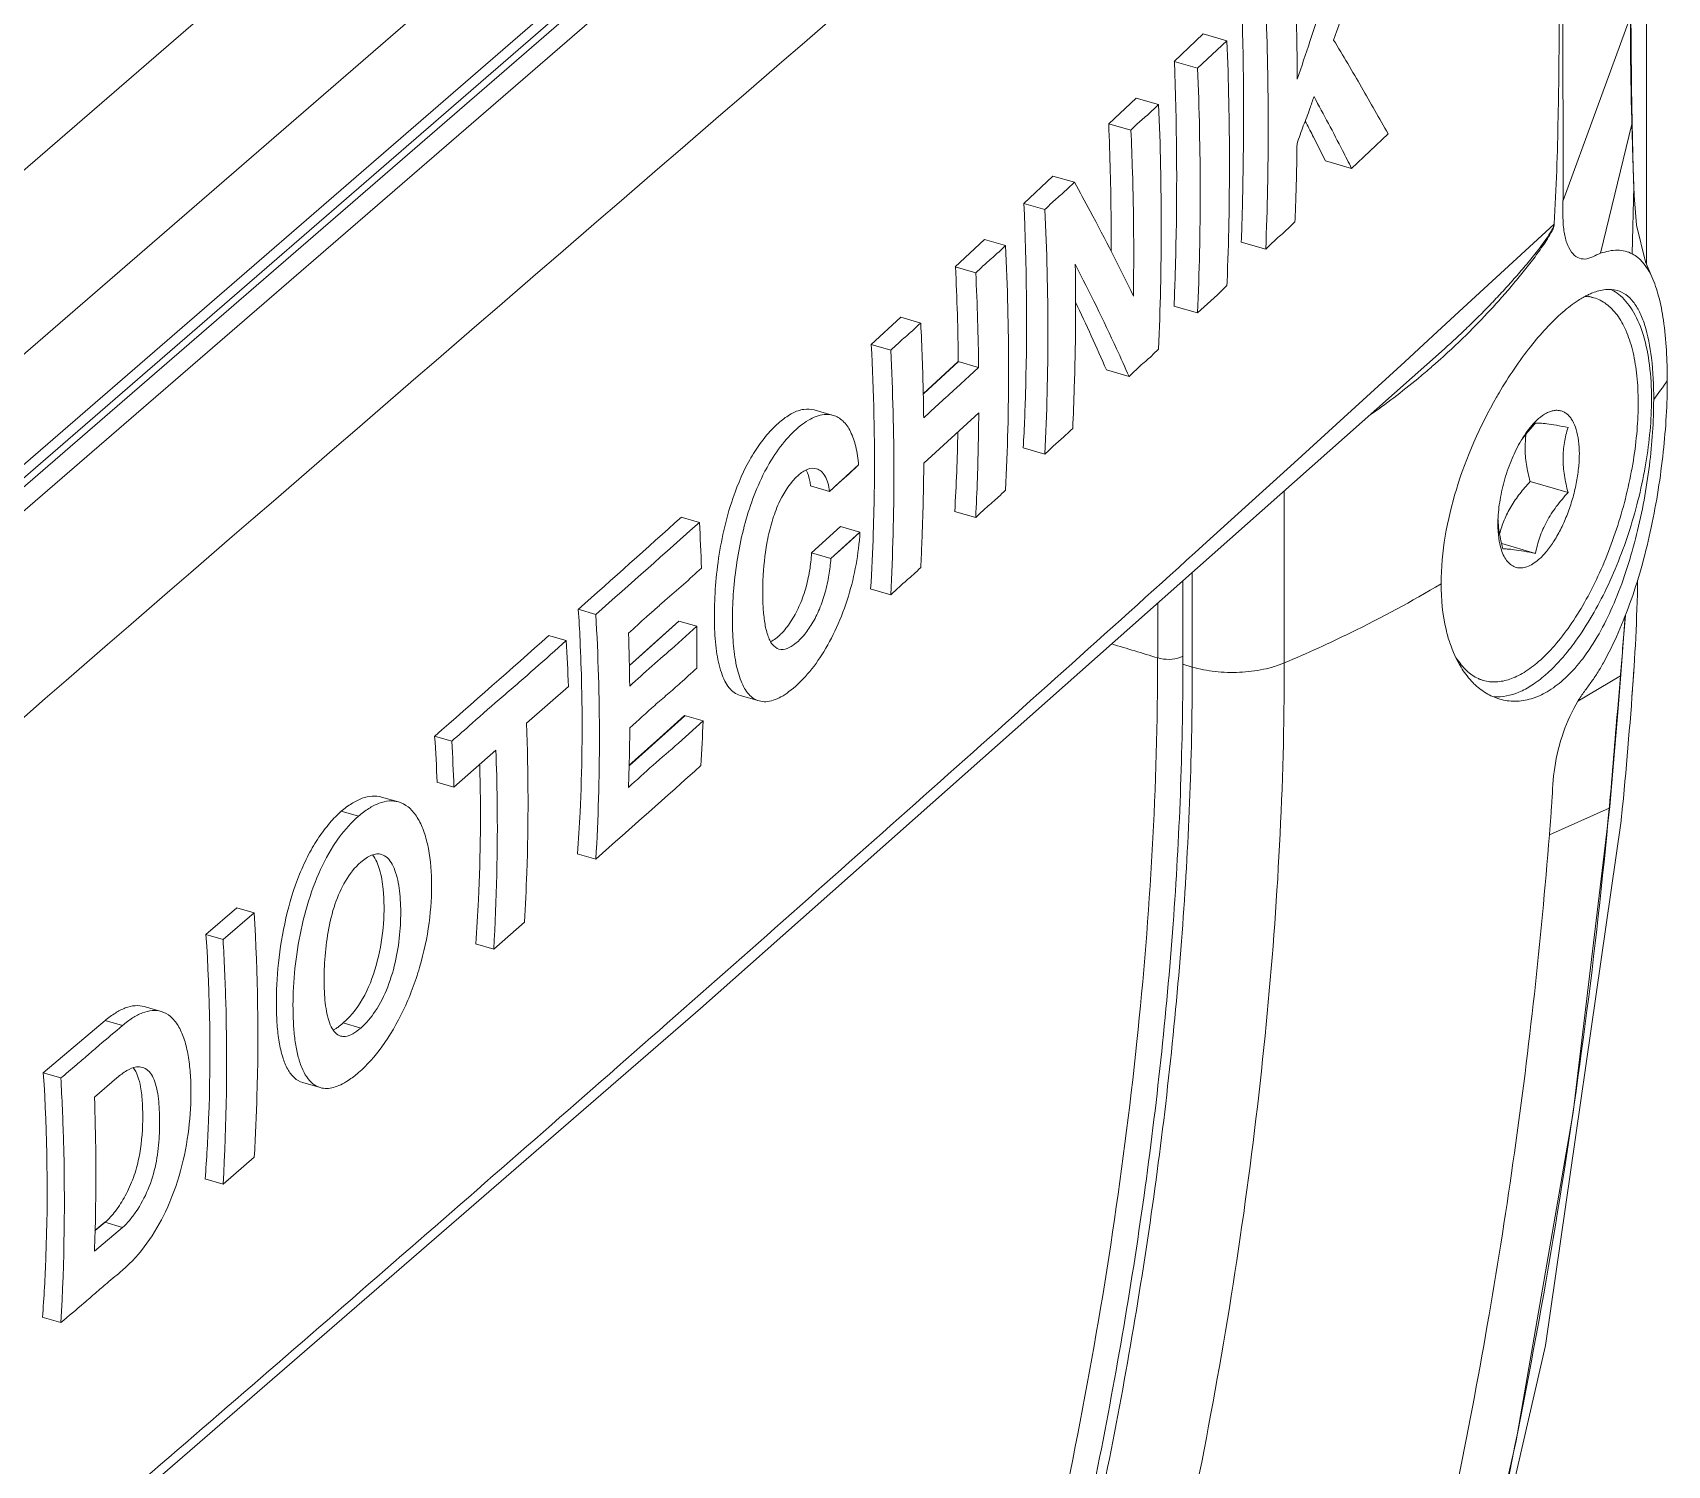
# Model space of a CAD drawing. Header units: millimetres. Extents: x 0 to 3564, y 0 to 2520.
# Drawn here: x 2891 to 2931.75, y 1989.96 to 2025.68 of the extents above; entities that cross this region are included whole.
import ezdxf

# ---------------------------------------------------------------- set-up
doc = ezdxf.new("R2010")
doc.units = ezdxf.units.MM
doc.layers.get('0').update_dxf_attribs({"lineweight": 13})

msp = doc.modelspace()

# ---------------------------------------------------------------- linework, layer by layer
for p, q in [((2931.229, 2047.418), (2931.229, 2019.907)), ((2929.147, 2021.492), (2929.14, 2041.398)), ((2866.907, 1996.985), (2916.775, 2040.172)), ((2919.396, 2039.695), (2866.907, 1994.238)), ((2866.907, 1993.906), (2919.638, 2039.572)), ((2919.422, 2039.157), (2866.907, 1993.677)), ((2866.907, 1993.075), (2919.954, 2039.016)), ((2866.907, 2001.573), (2910.038, 2038.925)), ((2930.827, 2026.077), (2929.147, 2021.492)), ((2919.457, 2024.96), (2920.178, 2025.645)), ((2920.038, 2024.792), (2920.769, 2025.474)), ((2920.178, 2025.645), (2920.769, 2025.474)), ((2919.457, 2024.96), (2920.038, 2024.792)), ((2917.825, 2023.408), (2918.504, 2024.049)), ((2918.504, 2024.049), (2919.065, 2023.887)), ((2917.825, 2023.408), (2918.376, 2023.249)), ((2930.862, 2023.4), (2930.082, 2020.177)), ((2930.861, 2023.441), (2930.862, 2023.4)), ((2930.868, 2023.441), (2930.862, 2023.4)), ((2930.862, 2023.4), (2930.877, 2022.88)), ((2922.928, 2023.073), (2922.906, 2023.116)), ((2922.928, 2023.073), (2922.906, 2023.116)), ((2923.229, 2022.481), (2922.928, 2023.073)), ((2923.877, 2022.293), (2924.787, 2023.153)), ((2923.229, 2022.481), (2923.877, 2022.293)), ((2915.708, 2021.422), (2916.434, 2022.101)), ((2916.434, 2022.101), (2916.968, 2021.947)), ((2930.909, 2021.844), (2930.872, 2020.163)), ((2930.909, 2021.851), (2930.909, 2021.844)), ((2930.909, 2021.844), (2930.916, 2021.615)), ((2915.708, 2021.422), (2916.233, 2021.271)), ((2928.926, 2020.907), (2926.453, 2018.623)), ((2913.996, 2019.838), (2914.731, 2020.52)), ((2914.731, 2020.52), (2915.251, 2020.37)), ((2921.122, 2020.458), (2921.738, 2020.281)), ((2913.996, 2019.838), (2914.508, 2019.69)), ((2920.769, 2019.374), (2920.532, 2019.145)), ((2920.769, 2019.374), (2920.772, 2019.464)), ((2920.769, 2019.374), (2920.773, 2019.464)), ((2919.446, 2018.863), (2920.038, 2018.692)), ((2920.532, 2019.145), (2920.038, 2018.692)), ((2929.915, 2019.068), (2929.785, 2019.105)), ((2911.899, 2017.903), (2912.638, 2018.583)), ((2912.638, 2018.583), (2913.137, 2018.439)), ((2926.453, 2018.623), (2925.904, 2018.119)), ((2925.904, 2018.119), (2925.202, 2017.474)), ((2907.65, 2001.348), (2926.193, 2017.797)), ((2911.899, 2017.903), (2912.39, 2017.761)), ((2926.193, 2017.797), (2926.202, 2017.805)), ((2913.201, 2016.673), (2914.068, 2017.477)), ((2913.207, 2016.671), (2914.074, 2017.475)), ((2914.581, 2017.329), (2914.02, 2016.816)), ((2914.068, 2017.477), (2914.581, 2017.329)), ((2917.765, 2017.268), (2918.329, 2017.105)), ((2925.202, 2017.474), (2922.443, 2014.953)), ((2910.957, 2016.136), (2910.485, 2016.272)), ((2913.214, 2014.948), (2914.584, 2016.199)), ((2928.538, 2016.055), (2928.444, 2015.967)), ((2915.693, 2015.327), (2916.233, 2015.171)), ((2911.59, 2014.899), (2910.864, 2014.242)), ((2922.443, 2014.953), (2920.876, 2013.529)), ((2910.864, 2014.242), (2910.39, 2014.379)), ((2929.272, 2014.211), (2928.326, 2014.484)), ((2922.199, 2014.254), (2922.199, 2009.964)), ((2907.166, 2013.601), (2907.622, 2013.469)), ((2913.981, 2013.743), (2914.508, 2013.59)), ((2920.876, 2013.529), (2920.173, 2012.892)), ((2910.419, 2012.705), (2911.138, 2013.364)), ((2910.898, 2012.567), (2911.624, 2013.224)), ((2911.624, 2013.224), (2911.138, 2013.364)), ((2910.419, 2012.705), (2910.898, 2012.567)), ((2928.46, 2012.696), (2927.618, 2012.939)), ((2919.671, 2012.012), (2919.671, 2009.929)), ((2919.907, 2009.861), (2919.907, 2012.22)), ((2911.881, 2011.808), (2912.39, 2011.661)), ((2919.044, 2011.455), (2919.044, 2010.09)), ((2904.597, 2011.301), (2905.04, 2011.173)), ((2906.27, 2010.247), (2907.112, 2011.005)), ((2906.554, 2010.509), (2907.106, 2011.007)), ((2907.106, 2011.007), (2907.555, 2010.877)), ((2930.586, 2009.675), (2930.699, 2011.142)), ((2903.862, 2010.648), (2904.302, 2010.521)), ((2907.005, 2010.379), (2907.555, 2010.877)), ((2905.876, 2009.901), (2906.554, 2010.509)), ((2905.882, 2009.899), (2906.27, 2010.247)), ((2919.61, 2010.104), (2919.678, 2010.136)), ((2919.671, 2009.929), (2919.907, 2009.861)), ((2904.356, 2009.379), (2903.315, 2008.46)), ((2927.161, 2009.527), (2927.031, 2009.564)), ((2930.576, 2009.64), (2929.517, 2009.01)), ((2930.586, 2009.675), (2930.576, 2009.64)), ((2930.579, 2009.675), (2930.576, 2009.64)), ((2908.635, 2009.154), (2909.109, 2009.017)), ((2906.35, 2007.834), (2907.255, 2008.648)), ((2907.249, 2008.65), (2907.713, 2008.517)), ((2907.1, 2007.963), (2907.713, 2008.517)), ((2901.017, 2008.137), (2901.449, 2008.012)), ((2902.549, 2007.787), (2901.503, 2006.87)), ((2905.877, 2007.41), (2906.35, 2007.834)), ((2905.871, 2007.412), (2906.018, 2007.544)), ((2930.406, 2007.461), (2930.312, 2006.382)), ((2901.079, 2006.992), (2901.503, 2006.87)), ((2900.124, 2006.499), (2899.702, 2006.62)), ((2898.693, 2006.265), (2899.124, 2006.141)), ((2930.298, 2006.345), (2928.806, 2005.677)), ((2930.301, 2006.383), (2930.298, 2006.345)), ((2930.312, 2006.382), (2930.298, 2006.345)), ((2904.577, 2005.207), (2905.04, 2005.073)), ((2895.317, 2003.192), (2896.096, 2003.861)), ((2895.748, 2003.068), (2896.526, 2003.737)), ((2896.096, 2003.861), (2896.526, 2003.737)), ((2903.261, 2003.502), (2902.495, 2002.829)), ((2895.317, 2003.192), (2895.748, 2003.068)), ((2902.04, 2002.961), (2902.495, 2002.829)), ((2894.21, 2001.272), (2893.785, 2001.395)), ((2891.264, 1999.743), (2892.809, 2001.052)), ((2892.809, 2001.052), (2893.245, 2000.925)), ((2898.488, 2000.81), (2898.565, 2000.849)), ((2898.745, 2000.987), (2899.182, 2000.861)), ((2891.264, 1999.743), (2891.705, 1999.616)), ((2893.104, 1999.618), (2892.544, 1999.141)), ((2897.734, 1999.502), (2898.173, 1999.375)), ((2896.526, 1997.637), (2895.748, 1996.968)), ((2895.296, 1997.098), (2895.748, 1996.968)), ((2892.557, 1995.811), (2892.801, 1996.019)), ((2892.562, 1995.809), (2892.807, 1996.017)), ((2893.244, 1995.891), (2892.801, 1996.019)), ((2892.544, 1995.295), (2893.244, 1995.891)), ((2891.243, 1993.649), (2891.705, 1993.516))]:
    msp.add_line(p, q)
for points in [[(2930.868, 2023.441), (2930.852, 2024.305), (2930.841, 2025.461), (2930.84, 2026.139)], [(2930.909, 2021.851), (2930.896, 2022.303), (2930.877, 2023.024), (2930.868, 2023.441)], [(2931.359, 2019.589), (2931.205, 2019.965), (2930.981, 2020.877), (2930.916, 2021.615)], [(2911.59, 2014.899), (2911.352, 2014.678), (2911.102, 2014.462), (2910.864, 2014.242)], [(2910.898, 2012.567), (2911.136, 2012.787), (2911.386, 2013.004), (2911.624, 2013.224)], [(2930.406, 2007.461), (2930.518, 2008.83), (2930.586, 2009.675)], [(2906.018, 2007.544), (2906.634, 2008.097), (2907.249, 2008.65)], [(2923.916, 1974.559), (2926.097, 1982.316), (2927.98, 1990.566), (2929.403, 1998.756), (2930.312, 2006.382)], [(2930.594, 2006.023), (2928.713, 1992.942), (2925.649, 1979.631)], [(2865.609, 1965.325), (2884.234, 1981.072), (2907.65, 2001.348)]]:
    msp.add_lwpolyline(points)
for centre, radius, start, end in [((2881.887, 2002.066), 46.105, 27.166, 27.6651), ((3279.026, 2033.235), 348.303, 181.70368, 181.87406), ((2855.78, 2016.897), 58.297, 0.56881, 2.8907), ((2852.369, 2016.6), 62.216, 0.67117, 2.84691), ((2930.508, 2017.621), 1.689, 111.7193, 115.4481), ((2871.617, 1997.253), 50.302, 23.447, 25.56), ((2930.688, 2017.252), 2.1, 116.7924, 119.6821), ((2929.651, 2018.137), 0.968, 82.0215, 86.7854), ((2930.594, 2017.437), 1.893, 115.405, 116.7648), ((2929.654, 2018.164), 0.941, 73.9237, 82.0262), ((2913.458, 2031.606), 18.908, 311.8901, 314.9694), ((2911.146, 2034.516), 22.494, 312.0187, 313.8931), ((2913.587, 2031.462), 18.714, 310.8363, 311.8873), ((2913.685, 2031.349), 18.565, 309.6322, 310.8366), ((2624.364, 2332.963), 428.776, 312.34981, 312.49613), ((2913.861, 2031.135), 18.288, 304.862, 309.6355), ((2921.634, 2023.784), 12.172, 323.4119, 326.176), ((2937.349, 2010.939), 11.363, 149.5588, 150.1628), ((2859.064, 2016.876), 55.012, 356.7323, 358.7906), ((2930.8, 2013.911), 3.135, 147.8013, 149.3987), ((2930.789, 2013.636), 3.273, 143.6375, 145.2022), ((2930.575, 2015.333), 2.374, 171.7879, 180.0181), ((2473.118, 2495.902), 648.86, 311.681493, 311.98597), ((2361.316, 2625.243), 820.194, 311.523055, 311.764431), ((2852.247, 2010.377), 55.461, 2.0153, 3.1957), ((2930.728, 2013.417), 3.205, 177.9963, 179.9752), ((2930.219, 2013.663), 2.696, 182.7697, 185.1941), ((2861.378, 2014.935), 50.607, 356.4547, 358.0418), ((2930.314, 2013.672), 2.791, 185.1881, 185.7294), ((2883.037, 2012.912), 47.978, 355.5105, 358.9413), ((2857.886, 2008.298), 46.814, 2.7329, 3.676), ((2576.323, 2039.52), 355.511, 355.1844, 355.42177), ((2467.189, 2502.58), 657.79, 311.26428, 311.594824), ((2851.961, 2008.763), 53.928, 0.6645, 2.0645), ((2854.188, 2010.263), 53.371, 359.5402, 0.6595), ((2850.311, 2007.415), 54.081, 2.0812, 3.2923), ((2858.95, 2008.347), 45.748, 1.3067, 2.736), ((2883.672, 1895.387), 120.032, 72.86138, 73.43288), ((2908.499, 2042.31), 35.128, 292.9555, 294.4638), ((2838.473, 2009.862), 81.434, 359.76387, 359.99928), ((2838.768, 2009.965), 83.432, 359.76387, 359.99928), ((2927.421, 2010.428), 0.938, 245.8872, 253.8828), ((2926.293, 2012.44), 3.679, 310.9106, 312.865), ((2795.32, 2019.4), 135.935, 354.50183, 355.92819), ((2945.943, 1959.017), 66.178, 130.76898, 131.65875), ((2837.226, 2081.195), 97.367, 311.26908, 311.66682), ((2853.925, 2008.764), 51.963, 357.9004, 359.5391), ((2856.566, 2010.348), 51.179, 356.7016, 357.9489), ((2856.114, 2005.147), 45.008, 2.348, 3.8068), ((2847.446, 2004.866), 54.094, 2.1228, 3.3339), ((2364.553, 2615.503), 815.322, 311.522332, 311.768786), ((2791.271, 2019.769), 140, 354.36511, 354.51025)]:
    msp.add_arc(centre, radius, start, end)
for points, knots in [([(2863.367, 1984.828), (2874.441, 1994.37), (2896.204, 2013.401), (2918.149, 2032.222), (2928.928, 2041.606)], [0, 0, 0, 0, 0.505642, 1, 1, 1, 1]), ([(2928.928, 2041.605), (2928.985, 2040.773), (2929.033, 2039.085), (2929.059, 2036.538), (2929.071, 2033.963), (2929.074, 2031.379), (2929.071, 2028.786), (2929.058, 2026.184), (2929.033, 2023.557), (2928.981, 2021.796), (2928.926, 2020.909)], [0, 0, 0, 0, 0.120909, 0.244622, 0.369128, 0.494023, 0.619216, 0.744796, 0.871119, 1, 1, 1, 1]), ([(2924.662, 2029.135), (2924.462, 2028.526), (2924.054, 2027.312), (2923.64, 2026.099), (2923.428, 2025.494)], [0, 0, 0, 0, 0.499804, 1, 1, 1, 1]), ([(2922.523, 2024.519), (2922.629, 2024.832), (2923.05, 2026.082), (2923.458, 2027.337), (2923.757, 2028.28)], [0, 0, 0, 0, 0.250157, 1, 1, 1, 1]), ([(2922.523, 2024.519), (2922.522, 2024.73), (2922.513, 2025.579), (2922.489, 2026.427), (2922.466, 2027.064)], [0, 0, 0, 0, 0.249146, 1, 1, 1, 1]), ([(2921.128, 2020.457), (2921.146, 2020.961), (2921.2, 2022.993), (2921.186, 2025.027), (2921.138, 2026.554)], [0, 0, 0, 0, 0.248269, 1, 1, 1, 1]), ([(2921.738, 2026.38), (2921.775, 2025.358), (2921.823, 2023.325), (2921.776, 2021.291), (2921.738, 2020.281)], [0, 0, 0, 0, 0.502894, 1, 1, 1, 1]), ([(2930.825, 2026.077), (2930.825, 2025.856), (2930.828, 2024.977), (2930.843, 2024.098), (2930.861, 2023.441)], [0, 0, 0, 0, 0.251288, 1, 1, 1, 1]), ([(2920.773, 2019.464), (2920.814, 2020.459), (2920.852, 2022.463), (2920.811, 2024.467), (2920.769, 2025.474)], [0, 0, 0, 0, 0.497061, 1, 1, 1, 1]), ([(2923.428, 2025.494), (2923.665, 2025.105), (2924.125, 2024.328), (2924.571, 2023.544), (2924.786, 2023.153)], [0, 0, 0, 0, 0.505551, 1, 1, 1, 1]), ([(2919.452, 2018.861), (2919.473, 2019.365), (2919.536, 2021.397), (2919.519, 2023.431), (2919.463, 2024.958)], [0, 0, 0, 0, 0.247991, 1, 1, 1, 1]), ([(2920.038, 2024.792), (2920.08, 2023.77), (2920.125, 2021.736), (2920.081, 2019.702), (2920.038, 2018.692)], [0, 0, 0, 0, 0.503081, 1, 1, 1, 1]), ([(2922.94, 2024.083), (2922.905, 2023.985), (2922.848, 2023.813), (2922.759, 2023.57), (2922.643, 2023.281), (2922.571, 2023.06), (2922.517, 2022.914)], [0, 0, 0, 0, 0.249725, 0.437291, 0.625153, 1, 1, 1, 1]), ([(2923.877, 2022.293), (2923.803, 2022.442), (2923.497, 2023.042), (2923.183, 2023.638), (2922.94, 2024.083)], [0, 0, 0, 0, 0.246991, 1, 1, 1, 1]), ([(2918.376, 2023.249), (2918.433, 2023.301), (2918.528, 2023.399), (2918.675, 2023.531), (2918.857, 2023.68), (2918.98, 2023.808), (2919.065, 2023.887)], [0, 0, 0, 0, 0.246681, 0.435696, 0.628167, 1, 1, 1, 1]), ([(2919.065, 2017.788), (2919.112, 2018.797), (2919.152, 2020.831), (2919.112, 2022.865), (2919.065, 2023.887)], [0, 0, 0, 0, 0.496831, 1, 1, 1, 1]), ([(2917.883, 2020.229), (2917.884, 2020.493), (2917.882, 2021.552), (2917.856, 2022.611), (2917.823, 2023.406)], [0, 0, 0, 0, 0.248727, 1, 1, 1, 1]), ([(2918.376, 2023.249), (2918.392, 2022.902), (2918.443, 2021.524), (2918.454, 2020.144), (2918.437, 2019.112)], [0, 0, 0, 0, 0.251664, 1, 1, 1, 1]), ([(2922.466, 2020.964), (2922.472, 2021.126), (2922.496, 2021.776), (2922.511, 2022.426), (2922.517, 2022.914)], [0, 0, 0, 0, 0.24934, 1, 1, 1, 1]), ([(2916.233, 2021.271), (2916.294, 2021.326), (2916.396, 2021.43), (2916.551, 2021.569), (2916.745, 2021.728), (2916.876, 2021.863), (2916.968, 2021.947)], [0, 0, 0, 0, 0.247032, 0.435889, 0.627826, 1, 1, 1, 1]), ([(2916.968, 2021.947), (2917.1, 2021.709), (2917.612, 2020.776), (2918.094, 2019.826), (2918.437, 2019.112)], [0, 0, 0, 0, 0.25571, 1, 1, 1, 1]), ([(2915.693, 2015.327), (2915.72, 2015.829), (2915.801, 2017.86), (2915.779, 2019.895), (2915.708, 2021.422)], [0, 0, 0, 0, 0.247461, 1, 1, 1, 1]), ([(2916.233, 2021.271), (2916.28, 2020.248), (2916.334, 2018.214), (2916.28, 2016.18), (2916.233, 2015.171)], [0, 0, 0, 0, 0.503489, 1, 1, 1, 1]), ([(2930.082, 2020.177), (2930.015, 2020.155), (2929.893, 2020.088), (2929.701, 2020.016), (2929.496, 2020.06), (2929.337, 2020.215), (2929.225, 2020.45), (2929.156, 2020.755), (2929.14, 2021.11), (2929.144, 2021.361), (2929.144, 2021.491)], [0, 0, 0, 0, 0.099898, 0.195442, 0.282315, 0.378842, 0.498598, 0.645488, 0.816925, 1, 1, 1, 1]), ([(2922.466, 2020.964), (2922.406, 2020.908), (2922.307, 2020.802), (2922.151, 2020.662), (2922.004, 2020.542), (2921.869, 2020.411), (2921.783, 2020.323), (2921.738, 2020.281)], [0, 0, 0, 0, 0.246091, 0.435397, 0.628717, 0.815313, 1, 1, 1, 1]), ([(2926.741, 2018.307), (2926.941, 2018.499), (2927.236, 2018.793), (2927.618, 2019.198), (2927.899, 2019.507), (2928.175, 2019.825), (2928.399, 2020.097), (2928.574, 2020.322), (2928.704, 2020.498), (2928.81, 2020.653), (2928.887, 2020.789), (2928.92, 2020.866), (2928.926, 2020.909)], [0, 0, 0, 0, 0.243881, 0.366036, 0.488499, 0.611493, 0.735479, 0.798188, 0.861857, 0.927647, 0.962527, 1, 1, 1, 1]), ([(2928.926, 2020.909), (2928.927, 2020.868), (2928.9, 2020.79), (2928.83, 2020.652), (2928.731, 2020.492), (2928.607, 2020.31), (2928.44, 2020.078), (2928.224, 2019.797), (2927.957, 2019.469), (2927.684, 2019.149), (2927.309, 2018.731), (2927.018, 2018.427), (2926.82, 2018.229)], [0, 0, 0, 0, 0.035316, 0.070061, 0.135876, 0.199532, 0.262206, 0.386175, 0.509304, 0.632086, 0.754733, 1, 1, 1, 1]), ([(2914.508, 2019.69), (2914.57, 2019.746), (2914.674, 2019.849), (2914.831, 2019.99), (2915.026, 2020.151), (2915.159, 2020.285), (2915.251, 2020.37)], [0, 0, 0, 0, 0.247316, 0.436045, 0.627553, 1, 1, 1, 1]), ([(2915.251, 2014.27), (2915.304, 2015.278), (2915.35, 2017.313), (2915.303, 2019.347), (2915.251, 2020.37)], [0, 0, 0, 0, 0.49645, 1, 1, 1, 1]), ([(2930.082, 2020.177), (2930.219, 2020.222), (2930.487, 2020.287), (2930.762, 2020.222), (2930.872, 2020.163)], [0, 0, 0, 0, 0.534903, 1, 1, 1, 1]), ([(2930.872, 2020.163), (2930.922, 2020.137), (2931.133, 2019.992), (2931.275, 2019.768), (2931.359, 2019.589)], [0, 0, 0, 0, 0.222485, 1, 1, 1, 1]), ([(2916.925, 2015.808), (2916.941, 2016.147), (2916.996, 2017.511), (2917.005, 2018.876), (2916.989, 2019.902)], [0, 0, 0, 0, 0.248296, 1, 1, 1, 1]), ([(2918.329, 2017.105), (2918.228, 2017.337), (2917.803, 2018.28), (2917.349, 2019.209), (2916.989, 2019.902)], [0, 0, 0, 0, 0.244572, 1, 1, 1, 1]), ([(2931.359, 2019.589), (2931.431, 2019.435), (2931.55, 2019.078), (2931.712, 2018.217), (2931.744, 2017.509), (2931.745, 2017.009)], [0, 0, 0, 0, 0.194554, 0.427943, 1, 1, 1, 1]), ([(2930.495, 2019.249), (2930.403, 2019.275), (2930.189, 2019.29), (2929.986, 2019.232), (2929.882, 2019.191)], [0, 0, 0, 0, 0.464576, 1, 1, 1, 1]), ([(2930.341, 2019.276), (2930.362, 2019.266), (2930.445, 2019.221), (2930.522, 2019.165), (2930.576, 2019.118)], [0, 0, 0, 0, 0.244608, 1, 1, 1, 1]), ([(2931.407, 2016.529), (2931.407, 2016.877), (2931.379, 2017.507), (2931.246, 2018.245), (2931.067, 2018.708), (2930.911, 2018.965), (2930.722, 2019.153), (2930.571, 2019.227), (2930.495, 2019.249)], [0, 0, 0, 0, 0.34557, 0.625416, 0.739162, 0.836726, 0.92162, 1, 1, 1, 1]), ([(2928.538, 2009.997), (2928.679, 2010.119), (2928.956, 2010.403), (2929.337, 2010.899), (2929.698, 2011.48), (2930.031, 2012.132), (2930.326, 2012.837), (2930.577, 2013.579), (2930.777, 2014.339), (2930.922, 2015.098), (2931.007, 2015.836), (2931.03, 2016.536), (2930.992, 2017.18), (2930.893, 2017.753), (2930.735, 2018.241), (2930.549, 2018.58), (2930.372, 2018.791), (2930.231, 2018.915), (2930.079, 2019.009), (2929.97, 2019.052), (2929.915, 2019.068)], [0, 0, 0, 0, 0.055389, 0.117513, 0.185555, 0.258364, 0.334559, 0.412612, 0.490921, 0.567873, 0.641908, 0.711592, 0.775692, 0.83327, 0.883822, 0.927484, 0.947071, 0.965448, 0.982954, 1, 1, 1, 1]), ([(2929.648, 2019.077), (2929.607, 2019.053), (2929.429, 2018.945), (2929.265, 2018.817), (2929.144, 2018.712)], [0, 0, 0, 0, 0.22986, 1, 1, 1, 1]), ([(2930.576, 2019.118), (2930.709, 2019.003), (2930.947, 2018.689), (2931.182, 2018.095), (2931.324, 2017.363), (2931.352, 2016.829), (2931.352, 2016.545)], [0, 0, 0, 0, 0.190924, 0.419826, 0.690626, 1, 1, 1, 1]), ([(2912.39, 2017.761), (2912.452, 2017.817), (2912.557, 2017.919), (2912.714, 2018.06), (2912.909, 2018.222), (2913.044, 2018.355), (2913.137, 2018.439)], [0, 0, 0, 0, 0.247663, 0.436234, 0.627218, 1, 1, 1, 1]), ([(2913.212, 2016.077), (2913.209, 2016.274), (2913.196, 2017.061), (2913.167, 2017.849), (2913.137, 2018.439)], [0, 0, 0, 0, 0.248941, 1, 1, 1, 1]), ([(2927.552, 2016.697), (2927.789, 2017.1), (2928.269, 2017.814), (2928.848, 2018.456), (2929.144, 2018.712)], [0, 0, 0, 0, 0.544471, 1, 1, 1, 1]), ([(2911.955, 2013.206), (2911.968, 2013.593), (2912.004, 2015.159), (2911.969, 2016.725), (2911.905, 2017.901)], [0, 0, 0, 0, 0.247598, 1, 1, 1, 1]), ([(2912.39, 2017.761), (2912.441, 2016.737), (2912.499, 2014.703), (2912.442, 2012.669), (2912.39, 2011.661)], [0, 0, 0, 0, 0.503806, 1, 1, 1, 1]), ([(2919.065, 2017.788), (2919.005, 2017.732), (2918.903, 2017.627), (2918.746, 2017.486), (2918.599, 2017.366), (2918.463, 2017.235), (2918.375, 2017.147), (2918.329, 2017.105)], [0, 0, 0, 0, 0.246658, 0.435714, 0.628167, 0.814901, 1, 1, 1, 1]), ([(2930.152, 2009.964), (2930.287, 2010.207), (2930.537, 2010.723), (2930.976, 2011.839), (2931.381, 2013.348), (2931.669, 2015.184), (2931.746, 2016.415), (2931.745, 2017.009)], [0, 0, 0, 0, 0.114353, 0.235624, 0.493414, 0.755519, 1, 1, 1, 1]), ([(2910.485, 2016.272), (2910.4, 2016.297), (2910.208, 2016.302), (2909.923, 2016.196), (2909.64, 2015.998), (2909.359, 2015.725), (2909.086, 2015.379), (2908.733, 2014.801), (2908.532, 2014.307), (2908.419, 2013.958)], [0, 0, 0, 0, 0.079164, 0.167934, 0.271084, 0.388804, 0.52107, 0.668383, 1, 1, 1, 1]), ([(2926.107, 2011.939), (2926.107, 2012.733), (2926.411, 2014.364), (2927.075, 2015.867), (2927.492, 2016.593)], [0, 0, 0, 0, 0.486932, 1, 1, 1, 1]), ([(2931.352, 2016.545), (2931.352, 2016.013), (2931.245, 2014.91), (2930.849, 2013.29), (2930.247, 2011.764), (2929.706, 2010.837), (2929.405, 2010.433)], [0, 0, 0, 0, 0.245273, 0.508389, 0.767138, 1, 1, 1, 1]), ([(2931.406, 2016.529), (2931.406, 2015.981), (2931.325, 2014.848), (2931.018, 2013.171), (2930.521, 2011.588), (2930.031, 2010.626), (2929.743, 2010.215)], [0, 0, 0, 0, 0.248665, 0.514593, 0.772254, 1, 1, 1, 1]), ([(2910.957, 2016.136), (2910.898, 2016.153), (2910.771, 2016.167), (2910.576, 2016.131), (2910.378, 2016.045), (2910.101, 2015.862), (2909.76, 2015.53), (2909.528, 2015.209), (2909.417, 2015.028)], [0, 0, 0, 0, 0.090818, 0.187305, 0.293679, 0.411746, 0.682418, 1, 1, 1, 1]), ([(2911.59, 2014.899), (2911.577, 2015.053), (2911.536, 2015.339), (2911.412, 2015.718), (2911.223, 2016.001), (2911.045, 2016.111), (2910.957, 2016.136)], [0, 0, 0, 0, 0.317269, 0.588902, 0.811489, 1, 1, 1, 1]), ([(2914.584, 2016.199), (2914.582, 2015.981), (2914.571, 2015.111), (2914.542, 2014.241), (2914.508, 2013.59)], [0, 0, 0, 0, 0.251188, 1, 1, 1, 1]), ([(2928.444, 2015.967), (2928.39, 2015.911), (2928.285, 2015.788), (2928.193, 2015.654), (2928.148, 2015.582)], [0, 0, 0, 0, 0.475902, 1, 1, 1, 1]), ([(2928.46, 2015.943), (2928.433, 2015.914), (2928.326, 2015.796), (2928.225, 2015.672), (2928.154, 2015.576)], [0, 0, 0, 0, 0.251913, 1, 1, 1, 1]), ([(2929.272, 2015.835), (2929.175, 2015.853), (2928.998, 2015.886), (2928.764, 2015.924), (2928.591, 2015.944), (2928.497, 2015.946), (2928.46, 2015.943)], [0, 0, 0, 0, 0.362378, 0.657216, 0.867117, 1, 1, 1, 1]), ([(2929.553, 2015.176), (2929.553, 2015.285), (2929.542, 2015.49), (2929.488, 2015.77), (2929.409, 2015.968), (2929.326, 2016.091), (2929.259, 2016.163), (2929.184, 2016.216), (2929.103, 2016.25), (2929.015, 2016.265), (2928.924, 2016.26), (2928.829, 2016.236), (2928.693, 2016.176), (2928.599, 2016.108), (2928.538, 2016.055)], [0, 0, 0, 0, 0.176288, 0.330451, 0.46086, 0.51777, 0.569983, 0.618684, 0.665488, 0.712273, 0.760914, 0.81303, 0.86984, 1, 1, 1, 1]), ([(2916.925, 2015.808), (2916.868, 2015.756), (2916.772, 2015.659), (2916.625, 2015.527), (2916.443, 2015.377), (2916.319, 2015.25), (2916.233, 2015.171)], [0, 0, 0, 0, 0.247012, 0.43591, 0.627833, 1, 1, 1, 1]), ([(2928.102, 2015.507), (2928.017, 2015.363), (2927.863, 2015.052), (2927.687, 2014.556), (2927.569, 2014.044), (2927.531, 2013.698), (2927.525, 2013.529)], [0, 0, 0, 0, 0.242182, 0.499274, 0.756721, 1, 1, 1, 1]), ([(2929.272, 2015.835), (2929.234, 2015.712), (2929.169, 2015.456), (2929.147, 2015.193), (2929.147, 2015.059)], [0, 0, 0, 0, 0.489926, 1, 1, 1, 1]), ([(2928.201, 2015.332), (2928.201, 2015.192), (2928.226, 2014.905), (2928.289, 2014.625), (2928.326, 2014.484)], [0, 0, 0, 0, 0.490548, 1, 1, 1, 1]), ([(2928.538, 2012.54), (2928.61, 2012.602), (2928.75, 2012.751), (2928.938, 2013.016), (2929.11, 2013.329), (2929.262, 2013.678), (2929.387, 2014.05), (2929.48, 2014.432), (2929.538, 2014.808), (2929.553, 2015.056), (2929.553, 2015.176)], [0, 0, 0, 0, 0.09859, 0.211371, 0.335842, 0.468575, 0.605586, 0.742619, 0.875421, 1, 1, 1, 1]), ([(2909.417, 2015.028), (2909.341, 2014.904), (2909.039, 2014.353), (2908.834, 2013.752), (2908.717, 2013.283)], [0, 0, 0, 0, 0.231507, 1, 1, 1, 1]), ([(2910.539, 2014.805), (2910.469, 2014.826), (2910.294, 2014.806), (2910.158, 2014.707), (2910.09, 2014.646)], [0, 0, 0, 0, 0.441409, 1, 1, 1, 1]), ([(2910.39, 2014.379), (2910.386, 2014.417), (2910.368, 2014.55), (2910.33, 2014.684), (2910.28, 2014.766)], [0, 0, 0, 0, 0.286867, 1, 1, 1, 1]), ([(2910.864, 2014.242), (2910.857, 2014.314), (2910.833, 2014.447), (2910.763, 2014.619), (2910.666, 2014.745), (2910.581, 2014.793), (2910.539, 2014.805)], [0, 0, 0, 0, 0.319164, 0.586329, 0.807652, 1, 1, 1, 1]), ([(2913.137, 2012.339), (2913.148, 2012.556), (2913.189, 2013.425), (2913.21, 2014.294), (2913.214, 2014.948)], [0, 0, 0, 0, 0.248799, 1, 1, 1, 1]), ([(2929.147, 2015.059), (2929.147, 2014.919), (2929.172, 2014.632), (2929.235, 2014.352), (2929.272, 2014.211)], [0, 0, 0, 0, 0.49054, 1, 1, 1, 1]), ([(2910.09, 2014.646), (2909.894, 2014.47), (2909.651, 2014.105), (2909.442, 2013.551), (2909.36, 2013.23), (2909.326, 2013.066)], [0, 0, 0, 0, 0.443708, 0.716928, 1, 1, 1, 1]), ([(2915.251, 2014.27), (2915.19, 2014.214), (2915.086, 2014.111), (2914.929, 2013.97), (2914.734, 2013.809), (2914.601, 2013.675), (2914.508, 2013.59)], [0, 0, 0, 0, 0.247291, 0.436063, 0.627562, 1, 1, 1, 1]), ([(2928.326, 2014.484), (2928.237, 2014.387), (2928.066, 2014.19), (2927.846, 2013.871), (2927.676, 2013.534), (2927.597, 2013.298), (2927.565, 2013.181)], [0, 0, 0, 0, 0.259381, 0.513343, 0.76018, 1, 1, 1, 1]), ([(2908.419, 2013.958), (2908.335, 2013.699), (2908.198, 2013.174), (2908.064, 2012.386), (2907.998, 2011.624), (2907.987, 2010.914), (2908.031, 2010.283), (2908.125, 2009.819), (2908.247, 2009.518), (2908.353, 2009.346), (2908.481, 2009.219), (2908.583, 2009.169), (2908.635, 2009.154)], [0, 0, 0, 0, 0.161499, 0.321375, 0.473719, 0.615149, 0.742036, 0.849136, 0.894259, 0.93369, 0.968243, 1, 1, 1, 1]), ([(2928.46, 2012.696), (2928.489, 2012.832), (2928.542, 2013.035), (2928.644, 2013.297), (2928.771, 2013.559), (2928.974, 2013.872), (2929.169, 2014.1), (2929.272, 2014.211)], [0, 0, 0, 0, 0.238591, 0.360573, 0.484672, 0.738998, 1, 1, 1, 1]), ([(2908.717, 2013.283), (2908.599, 2012.81), (2908.485, 2012.1), (2908.438, 2011.175), (2908.45, 2010.55), (2908.512, 2009.996), (2908.617, 2009.593), (2908.739, 2009.334), (2908.843, 2009.185), (2908.966, 2009.075), (2909.061, 2009.031), (2909.109, 2009.017)], [0, 0, 0, 0, 0.325045, 0.476247, 0.61615, 0.741028, 0.846555, 0.891481, 0.931273, 0.966821, 1, 1, 1, 1]), ([(2909.109, 2009.017), (2909.164, 2009.001), (2909.284, 2008.989), (2909.471, 2009.028), (2909.665, 2009.117), (2909.945, 2009.303), (2910.303, 2009.643), (2910.704, 2010.182), (2911.064, 2010.856), (2911.442, 2011.868), (2911.591, 2012.684), (2911.624, 2013.224)], [0, 0, 0, 0, 0.032243, 0.067499, 0.107501, 0.152773, 0.258672, 0.386239, 0.533603, 0.692188, 1, 1, 1, 1]), ([(2909.326, 2013.066), (2909.266, 2012.767), (2909.213, 2012.321), (2909.195, 2011.741), (2909.205, 2011.344), (2909.242, 2010.983), (2909.299, 2010.712), (2909.371, 2010.532), (2909.449, 2010.4), (2909.54, 2010.326), (2909.604, 2010.308)], [0, 0, 0, 0, 0.316782, 0.464085, 0.602468, 0.729284, 0.840379, 0.888197, 0.930197, 1, 1, 1, 1]), ([(2927.523, 2013.418), (2927.523, 2013.304), (2927.535, 2013.09), (2927.578, 2012.88), (2927.609, 2012.786)], [0, 0, 0, 0, 0.535787, 1, 1, 1, 1]), ([(2927.649, 2012.805), (2927.635, 2012.854), (2927.587, 2013.047), (2927.551, 2013.245), (2927.536, 2013.393)], [0, 0, 0, 0, 0.254105, 1, 1, 1, 1]), ([(2920.173, 2012.892), (2915.819, 2008.952), (2907.058, 2001.147), (2893.8, 1989.608), (2880.463, 1978.209), (2871.478, 1970.739), (2866.955, 1967.046)], [0, 0, 0, 0, 0.250755, 0.501046, 0.750609, 1, 1, 1, 1]), ([(2909.895, 2010.99), (2909.974, 2011.11), (2910.118, 2011.374), (2910.247, 2011.73), (2910.325, 2012.033), (2910.387, 2012.331), (2910.407, 2012.557), (2910.419, 2012.705)], [0, 0, 0, 0, 0.23721, 0.495565, 0.625673, 0.753476, 1, 1, 1, 1]), ([(2927.609, 2012.786), (2927.627, 2012.729), (2927.669, 2012.625), (2927.755, 2012.491), (2927.859, 2012.394), (2927.981, 2012.338), (2928.116, 2012.326), (2928.256, 2012.358), (2928.401, 2012.431), (2928.492, 2012.5), (2928.538, 2012.54)], [0, 0, 0, 0, 0.14764, 0.276666, 0.39071, 0.496421, 0.60275, 0.718438, 0.849812, 1, 1, 1, 1]), ([(2927.649, 2012.805), (2927.685, 2012.807), (2927.779, 2012.805), (2927.952, 2012.785), (2928.186, 2012.747), (2928.363, 2012.714), (2928.46, 2012.696)], [0, 0, 0, 0, 0.132882, 0.342783, 0.637622, 1, 1, 1, 1]), ([(2907.674, 2012.328), (2907.523, 2012.193), (2907.226, 2011.916), (2906.841, 2011.583), (2906.531, 2011.317), (2906.227, 2011.046), (2906.005, 2010.84), (2905.854, 2010.706)], [0, 0, 0, 0, 0.248577, 0.500024, 0.626326, 0.751365, 1, 1, 1, 1]), ([(2909.604, 2010.308), (2909.738, 2010.269), (2909.989, 2010.405), (2910.236, 2010.651), (2910.443, 2010.95), (2910.627, 2011.312), (2910.764, 2011.722), (2910.853, 2012.145), (2910.887, 2012.428), (2910.898, 2012.567)], [0, 0, 0, 0, 0.149851, 0.256902, 0.386959, 0.535297, 0.693635, 0.850317, 1, 1, 1, 1]), ([(2913.137, 2012.34), (2913.075, 2012.284), (2912.97, 2012.181), (2912.812, 2012.041), (2912.618, 2011.879), (2912.483, 2011.745), (2912.39, 2011.661)], [0, 0, 0, 0, 0.247638, 0.436253, 0.627227, 1, 1, 1, 1]), ([(2923.046, 2010.336), (2923.317, 2010.459), (2924.359, 2010.95), (2925.375, 2011.498), (2926.107, 2011.939)], [0, 0, 0, 0, 0.258102, 1, 1, 1, 1]), ([(2926.327, 2010.461), (2926.29, 2010.57), (2926.154, 2011.052), (2926.107, 2011.555), (2926.107, 2011.939)], [0, 0, 0, 0, 0.231522, 1, 1, 1, 1]), ([(2905.04, 2011.173), (2905.098, 2010.149), (2905.159, 2008.115), (2905.099, 2006.08), (2905.04, 2005.073)], [0, 0, 0, 0, 0.50419, 1, 1, 1, 1]), ([(2909.396, 2010.489), (2909.488, 2010.538), (2909.677, 2010.689), (2909.822, 2010.878), (2909.895, 2010.99)], [0, 0, 0, 0, 0.438072, 1, 1, 1, 1]), ([(2902.728, 2009.137), (2902.994, 2009.366), (2903.523, 2009.821), (2904.041, 2010.29), (2904.302, 2010.521)], [0, 0, 0, 0, 0.501949, 1, 1, 1, 1]), ([(2905.885, 2009.388), (2906.07, 2009.553), (2906.433, 2009.894), (2906.817, 2010.213), (2907.005, 2010.379)], [0, 0, 0, 0, 0.496575, 1, 1, 1, 1]), ([(2926.72, 2009.686), (2926.68, 2009.74), (2926.517, 2009.982), (2926.398, 2010.25), (2926.327, 2010.461)], [0, 0, 0, 0, 0.234562, 1, 1, 1, 1]), ([(2929.405, 2010.433), (2929.356, 2010.367), (2929.168, 2010.125), (2928.961, 2009.897), (2928.796, 2009.744)], [0, 0, 0, 0, 0.265917, 1, 1, 1, 1]), ([(2929.743, 2010.215), (2929.697, 2010.149), (2929.516, 2009.906), (2929.31, 2009.68), (2929.143, 2009.533)], [0, 0, 0, 0, 0.265998, 1, 1, 1, 1]), ([(2919.671, 2009.929), (2919.671, 2007.77), (2919.495, 2003.339), (2918.764, 1996.591), (2917.569, 1989.662), (2915.933, 1982.677), (2913.884, 1975.761), (2911.459, 1969.036), (2908.701, 1962.623), (2905.659, 1956.636), (2902.388, 1951.181), (2898.946, 1946.353), (2895.393, 1942.237), (2891.788, 1938.901), (2888.185, 1936.404), (2884.637, 1934.791), (2881.696, 1934.217), (2879.485, 1934.277), (2878.435, 1934.467), (2877.927, 1934.6)], [0, 0, 0, 0, 0.069479, 0.142599, 0.218345, 0.295649, 0.373382, 0.450412, 0.525621, 0.597945, 0.66641, 0.73017, 0.788559, 0.84115, 0.887857, 0.929064, 0.965806, 0.983089, 1, 1, 1, 1]), ([(2919.043, 2010.089), (2919.043, 2006.896), (2918.658, 2000.295), (2917.115, 1990.29), (2914.638, 1980.147), (2911.319, 1970.248), (2907.286, 1960.968), (2903.37, 1953.881), (2899.98, 1948.826), (2897.42, 1945.484), (2894.81, 1942.537), (2892.981, 1940.784), (2892.061, 1939.988)], [0, 0, 0, 0, 0.124565, 0.257342, 0.394358, 0.53135, 0.664065, 0.788519, 0.84657, 0.901337, 0.952555, 1, 1, 1, 1]), ([(2907.557, 2009.834), (2907.419, 2009.711), (2907.18, 2009.489), (2906.829, 2009.181), (2906.401, 2008.819), (2906.095, 2008.531), (2905.887, 2008.346)], [0, 0, 0, 0, 0.248573, 0.436771, 0.626338, 1, 1, 1, 1]), ([(2919.044, 2010.09), (2919.136, 2010.061), (2919.329, 2010.04), (2919.522, 2010.07), (2919.61, 2010.104)], [0, 0, 0, 0, 0.506016, 1, 1, 1, 1]), ([(2919.906, 2009.861), (2920.092, 2009.807), (2920.484, 2009.734), (2921.082, 2009.716), (2921.664, 2009.785), (2922.032, 2009.893), (2922.199, 2009.964)], [0, 0, 0, 0, 0.248727, 0.510249, 0.766417, 1, 1, 1, 1]), ([(2926.492, 2010.089), (2926.528, 2010.029), (2926.604, 2009.918), (2926.736, 2009.772), (2926.88, 2009.655), (2926.984, 2009.596), (2927.038, 2009.572)], [0, 0, 0, 0, 0.274174, 0.529636, 0.769991, 1, 1, 1, 1]), ([(2927.161, 2009.527), (2927.211, 2009.512), (2927.317, 2009.491), (2927.54, 2009.485), (2927.772, 2009.535), (2928, 2009.63), (2928.248, 2009.766), (2928.424, 2009.899), (2928.538, 2009.997)], [0, 0, 0, 0, 0.104628, 0.211653, 0.440747, 0.566663, 0.701515, 1, 1, 1, 1]), ([(2929.517, 2009.01), (2929.568, 2009.094), (2929.674, 2009.251), (2929.845, 2009.477), (2930.007, 2009.711), (2930.104, 2009.878), (2930.152, 2009.964)], [0, 0, 0, 0, 0.256097, 0.496243, 0.740848, 1, 1, 1, 1]), ([(2922.199, 2009.621), (2922.187, 2006.633), (2921.836, 2000.471), (2920.478, 1991.121), (2918.31, 1981.605), (2915.399, 1972.227), (2911.838, 1963.281), (2907.739, 1955.05), (2903.893, 1948.852), (2900.632, 1944.485), (2898.198, 1941.622), (2895.735, 1939.112), (2893.26, 1936.976), (2890.793, 1935.228), (2888.351, 1933.885), (2885.952, 1932.957), (2883.61, 1932.457), (2881.347, 1932.394), (2879.184, 1932.776), (2877.149, 1933.601), (2875.266, 1934.855), (2873.549, 1936.521), (2872.011, 1938.58), (2870.658, 1941.014), (2869.5, 1943.804), (2868.543, 1946.927), (2868.06, 1949.135), (2867.85, 1950.287)], [0, 0, 0, 0, 0.076465, 0.157645, 0.241524, 0.325929, 0.408671, 0.487642, 0.560938, 0.594967, 0.627031, 0.657019, 0.684869, 0.710582, 0.734236, 0.756007, 0.776187, 0.795201, 0.813591, 0.831977, 0.850979, 0.871144, 0.892894, 0.916525, 0.942214, 0.97004, 1, 1, 1, 1]), ([(2877.93, 1934.596), (2878.435, 1934.451), (2879.479, 1934.236), (2881.679, 1934.127), (2884.614, 1934.64), (2888.163, 1936.189), (2891.768, 1938.628), (2895.38, 1941.911), (2898.944, 1945.982), (2902.4, 1950.772), (2905.689, 1956.196), (2908.751, 1962.161), (2911.533, 1968.56), (2913.983, 1975.279), (2916.059, 1982.197), (2917.723, 1989.192), (2918.945, 1996.137), (2919.703, 2002.908), (2919.897, 2007.358), (2919.906, 2009.526)], [0, 0, 0, 0, 0.016924, 0.034174, 0.070738, 0.111676, 0.158085, 0.210392, 0.268537, 0.332113, 0.400462, 0.472745, 0.547989, 0.62513, 0.703046, 0.780599, 0.856652, 0.930128, 1, 1, 1, 1]), ([(2904.583, 2005.205), (2904.608, 2005.55), (2904.693, 2006.943), (2904.71, 2008.34), (2904.686, 2009.39)], [0, 0, 0, 0, 0.247744, 1, 1, 1, 1]), ([(2926.919, 2009.455), (2926.902, 2009.472), (2926.831, 2009.545), (2926.766, 2009.624), (2926.72, 2009.686)], [0, 0, 0, 0, 0.244135, 1, 1, 1, 1]), ([(2927.568, 2009.061), (2927.449, 2009.095), (2927.213, 2009.201), (2927.012, 2009.362), (2926.919, 2009.455)], [0, 0, 0, 0, 0.485024, 1, 1, 1, 1]), ([(2928.702, 2009.66), (2928.597, 2009.569), (2928.387, 2009.408), (2927.974, 2009.18), (2927.632, 2009.104), (2927.423, 2009.122)], [0, 0, 0, 0, 0.29415, 0.556515, 1, 1, 1, 1]), ([(2929.143, 2009.533), (2929.022, 2009.426), (2928.774, 2009.241), (2928.368, 2009.057), (2927.958, 2008.989), (2927.692, 2009.025), (2927.568, 2009.061)], [0, 0, 0, 0, 0.282968, 0.538196, 0.773252, 1, 1, 1, 1]), ([(2930.576, 2009.64), (2930.553, 2009.37), (2930.463, 2008.284), (2930.376, 2007.198), (2930.301, 2006.383)], [0, 0, 0, 0, 0.248748, 1, 1, 1, 1]), ([(2929.517, 2009.01), (2929.37, 2008.766), (2929.128, 2008.227), (2928.913, 2007.379), (2928.878, 2006.656), (2928.841, 2006.095), (2928.817, 2005.817), (2928.806, 2005.676)], [0, 0, 0, 0, 0.248091, 0.510881, 0.756438, 0.877556, 1, 1, 1, 1]), ([(2903.261, 2003.502), (2903.285, 2003.91), (2903.363, 2005.562), (2903.36, 2007.217), (2903.315, 2008.46)], [0, 0, 0, 0, 0.247437, 1, 1, 1, 1]), ([(2902.549, 2007.787), (2902.565, 2007.37), (2902.606, 2005.717), (2902.569, 2004.062), (2902.495, 2002.829)], [0, 0, 0, 0, 0.252644, 1, 1, 1, 1]), ([(2905.854, 2006.86), (2906.06, 2007.043), (2906.464, 2007.423), (2906.89, 2007.778), (2907.1, 2007.963)], [0, 0, 0, 0, 0.496588, 1, 1, 1, 1]), ([(2902.046, 2002.958), (2902.074, 2003.325), (2902.166, 2004.81), (2902.178, 2006.299), (2902.145, 2007.417)], [0, 0, 0, 0, 0.24752, 1, 1, 1, 1]), ([(2898.693, 2006.265), (2898.776, 2006.336), (2898.942, 2006.457), (2899.2, 2006.595), (2899.457, 2006.658), (2899.626, 2006.642), (2899.702, 2006.62)], [0, 0, 0, 0, 0.293748, 0.553876, 0.785256, 1, 1, 1, 1]), ([(2899.124, 2006.141), (2899.205, 2006.211), (2899.367, 2006.336), (2899.624, 2006.472), (2899.88, 2006.536), (2900.048, 2006.521), (2900.124, 2006.499)], [0, 0, 0, 0, 0.292459, 0.553329, 0.785384, 1, 1, 1, 1]), ([(2897.734, 1999.502), (2897.658, 1999.524), (2897.506, 1999.613), (2897.342, 1999.844), (2897.221, 2000.151), (2897.137, 2000.526), (2897.089, 2000.958), (2897.067, 2001.614), (2897.112, 2002.505), (2897.292, 2003.607), (2897.565, 2004.515), (2897.868, 2005.179), (2898.12, 2005.61), (2898.397, 2005.968), (2898.592, 2006.177), (2898.693, 2006.265)], [0, 0, 0, 0, 0.031981, 0.068907, 0.113345, 0.165522, 0.224742, 0.289714, 0.432497, 0.587172, 0.742908, 0.816223, 0.883994, 0.945376, 1, 1, 1, 1]), ([(2898.503, 2005.408), (2898.55, 2005.482), (2898.732, 2005.746), (2898.948, 2005.988), (2899.124, 2006.141)], [0, 0, 0, 0, 0.273019, 1, 1, 1, 1]), ([(2900.124, 2006.499), (2900.211, 2006.474), (2900.384, 2006.379), (2900.587, 2006.139), (2900.743, 2005.821), (2900.9, 2005.283), (2900.971, 2004.49), (2900.908, 2003.453), (2900.674, 2002.361), (2900.282, 2001.314), (2899.767, 2000.424), (2899.341, 1999.939), (2899.123, 1999.749)], [0, 0, 0, 0, 0.036181, 0.076758, 0.123625, 0.176926, 0.299952, 0.439496, 0.59094, 0.744517, 0.884671, 1, 1, 1, 1]), ([(2930.298, 2006.346), (2929.969, 2002.752), (2929.01, 1995.467), (2927.536, 1988.269), (2926.665, 1984.64)], [0, 0, 0, 0, 0.491613, 1, 1, 1, 1]), ([(2898.173, 1999.375), (2898.107, 1999.394), (2897.975, 1999.465), (2897.819, 1999.645), (2897.698, 1999.888), (2897.605, 2000.184), (2897.541, 2000.528), (2897.489, 2001.058), (2897.487, 2001.788), (2897.57, 2002.716), (2897.758, 2003.673), (2898.055, 2004.589), (2898.34, 2005.155), (2898.503, 2005.408)], [0, 0, 0, 0, 0.032028, 0.067734, 0.109433, 0.157675, 0.212215, 0.272372, 0.405678, 0.55201, 0.706397, 0.859728, 1, 1, 1, 1]), ([(2922.292, 1973.319), (2922.714, 1974.664), (2923.545, 1977.358), (2924.672, 1981.431), (2925.673, 1985.522), (2926.56, 1989.612), (2927.32, 1993.686), (2928.156, 1999.027), (2928.599, 2003.027), (2928.806, 2005.676)], [0, 0, 0, 0, 0.127839, 0.255688, 0.383167, 0.509819, 0.63523, 0.759006, 1, 1, 1, 1]), ([(2899.181, 2004.996), (2898.876, 2004.73), (2898.558, 2004.123), (2898.356, 2003.272), (2898.275, 2002.586), (2898.262, 2002.038), (2898.28, 2001.631), (2898.31, 2001.355), (2898.359, 2001.109), (2898.432, 2000.902), (2898.531, 2000.741), (2898.63, 2000.676), (2898.68, 2000.662)], [0, 0, 0, 0, 0.26012, 0.415289, 0.564398, 0.702508, 0.766639, 0.826381, 0.880515, 0.92763, 0.966868, 1, 1, 1, 1]), ([(2899.699, 2005.189), (2899.66, 2005.201), (2899.573, 2005.207), (2899.441, 2005.172), (2899.308, 2005.099), (2899.224, 2005.033), (2899.181, 2004.996)], [0, 0, 0, 0, 0.212059, 0.443651, 0.705937, 1, 1, 1, 1]), ([(2899.182, 2000.861), (2899.32, 2000.981), (2899.587, 2001.302), (2899.877, 2001.891), (2900.071, 2002.567), (2900.169, 2003.249), (2900.184, 2003.795), (2900.159, 2004.202), (2900.12, 2004.48), (2900.059, 2004.729), (2899.974, 2004.942), (2899.86, 2005.107), (2899.753, 2005.174), (2899.699, 2005.189)], [0, 0, 0, 0, 0.116579, 0.260944, 0.414322, 0.561051, 0.69694, 0.760365, 0.819871, 0.87454, 0.923029, 0.964393, 1, 1, 1, 1]), ([(2899.74, 2004.323), (2899.724, 2004.488), (2899.676, 2004.784), (2899.56, 2005.072), (2899.474, 2005.176)], [0, 0, 0, 0, 0.552132, 1, 1, 1, 1]), ([(2898.745, 2000.987), (2899.187, 2001.371), (2899.585, 2002.263), (2899.766, 2003.43), (2899.768, 2004.039), (2899.74, 2004.323)], [0, 0, 0, 0, 0.492247, 0.75978, 1, 1, 1, 1]), ([(2896.526, 1997.637), (2896.556, 1998.138), (2896.648, 2000.171), (2896.615, 2002.208), (2896.526, 2003.737)], [0, 0, 0, 0, 0.246835, 1, 1, 1, 1]), ([(2895.302, 1997.096), (2895.34, 1997.596), (2895.458, 1999.625), (2895.425, 2001.663), (2895.323, 2003.191)], [0, 0, 0, 0, 0.246419, 1, 1, 1, 1]), ([(2895.748, 2003.068), (2895.778, 2002.554), (2895.868, 2000.522), (2895.84, 1998.484), (2895.748, 1996.968)], [0, 0, 0, 0, 0.253267, 1, 1, 1, 1]), ([(2892.809, 2001.051), (2892.889, 2001.119), (2893.051, 2001.234), (2893.299, 2001.368), (2893.548, 2001.431), (2893.712, 2001.416), (2893.785, 2001.395)], [0, 0, 0, 0, 0.292784, 0.553398, 0.78544, 1, 1, 1, 1]), ([(2893.245, 2000.925), (2893.323, 2000.992), (2893.48, 2001.112), (2893.727, 2001.245), (2893.974, 2001.308), (2894.136, 2001.294), (2894.21, 2001.272)], [0, 0, 0, 0, 0.291534, 0.553141, 0.785652, 1, 1, 1, 1]), ([(2894.21, 2001.272), (2894.293, 2001.248), (2894.46, 2001.156), (2894.647, 2000.915), (2894.786, 2000.597), (2894.88, 2000.217), (2894.934, 1999.791), (2894.96, 1999.163), (2894.914, 1998.323), (2894.715, 1997.288), (2894.265, 1996.045), (2893.702, 1995.216), (2893.245, 1994.826)], [0, 0, 0, 0, 0.036373, 0.077707, 0.12606, 0.181116, 0.241647, 0.306305, 0.444818, 0.594256, 0.747252, 1, 1, 1, 1]), ([(2891.705, 1999.615), (2891.834, 1999.725), (2892.061, 1999.913), (2892.38, 2000.187), (2892.759, 2000.52), (2893.052, 2000.761), (2893.245, 2000.925)], [0, 0, 0, 0, 0.250924, 0.437952, 0.624156, 1, 1, 1, 1]), ([(2898.565, 2000.849), (2898.58, 2000.858), (2898.643, 2000.9), (2898.701, 2000.949), (2898.745, 2000.987)], [0, 0, 0, 0, 0.233283, 1, 1, 1, 1]), ([(2898.68, 2000.662), (2898.716, 2000.651), (2898.824, 2000.645), (2899.001, 2000.717), (2899.12, 2000.807), (2899.182, 2000.861)], [0, 0, 0, 0, 0.20417, 0.560658, 1, 1, 1, 1]), ([(2891.249, 1993.647), (2891.286, 1994.147), (2891.399, 1996.176), (2891.368, 1998.213), (2891.269, 1999.742)], [0, 0, 0, 0, 0.246528, 1, 1, 1, 1]), ([(2891.705, 1999.616), (2891.735, 1999.101), (2891.822, 1997.069), (2891.795, 1995.032), (2891.705, 1993.516)], [0, 0, 0, 0, 0.253204, 1, 1, 1, 1]), ([(2893.74, 1999.88), (2893.692, 1999.893), (2893.552, 1999.9), (2893.33, 1999.798), (2893.182, 1999.684), (2893.104, 1999.618)], [0, 0, 0, 0, 0.20936, 0.571208, 1, 1, 1, 1]), ([(2893.244, 1995.891), (2893.305, 1995.944), (2893.425, 1996.069), (2893.652, 1996.374), (2893.902, 1996.835), (2894.087, 1997.453), (2894.162, 1998.08), (2894.172, 1998.581), (2894.155, 1998.959), (2894.125, 1999.22), (2894.075, 1999.456), (2894, 1999.657), (2893.891, 1999.808), (2893.789, 1999.865), (2893.74, 1999.88)], [0, 0, 0, 0, 0.05556, 0.118507, 0.261003, 0.413688, 0.558512, 0.693498, 0.757651, 0.818395, 0.874233, 0.923284, 0.964371, 1, 1, 1, 1]), ([(2893.507, 1999.873), (2893.557, 1999.812), (2893.635, 1999.653), (2893.676, 1999.485), (2893.693, 1999.392)], [0, 0, 0, 0, 0.455633, 1, 1, 1, 1]), ([(2899.123, 1999.749), (2899.042, 1999.679), (2898.901, 1999.568), (2898.69, 1999.445), (2898.509, 1999.375), (2898.335, 1999.347), (2898.224, 1999.36), (2898.173, 1999.375)], [0, 0, 0, 0, 0.303603, 0.506356, 0.687386, 0.849613, 1, 1, 1, 1]), ([(2893.693, 1999.392), (2893.718, 1999.259), (2893.745, 1998.979), (2893.752, 1998.386), (2893.699, 1997.756), (2893.528, 1997.129), (2893.327, 1996.685), (2893.088, 1996.311), (2892.904, 1996.099), (2892.807, 1996.017)], [0, 0, 0, 0, 0.111971, 0.232365, 0.492114, 0.63235, 0.769711, 0.89412, 1, 1, 1, 1]), ([(2892.544, 1995.295), (2892.556, 1995.613), (2892.591, 1996.895), (2892.579, 1998.177), (2892.544, 1999.141)], [0, 0, 0, 0, 0.248023, 1, 1, 1, 1]), ([(2893.245, 1994.826), (2893.116, 1994.716), (2892.889, 1994.528), (2892.569, 1994.254), (2892.19, 1993.921), (2891.898, 1993.68), (2891.705, 1993.516)], [0, 0, 0, 0, 0.250875, 0.437988, 0.624175, 1, 1, 1, 1])]:
    msp.add_open_spline(points, degree=3, knots=knots)

doc.saveas('drawing.dxf')
